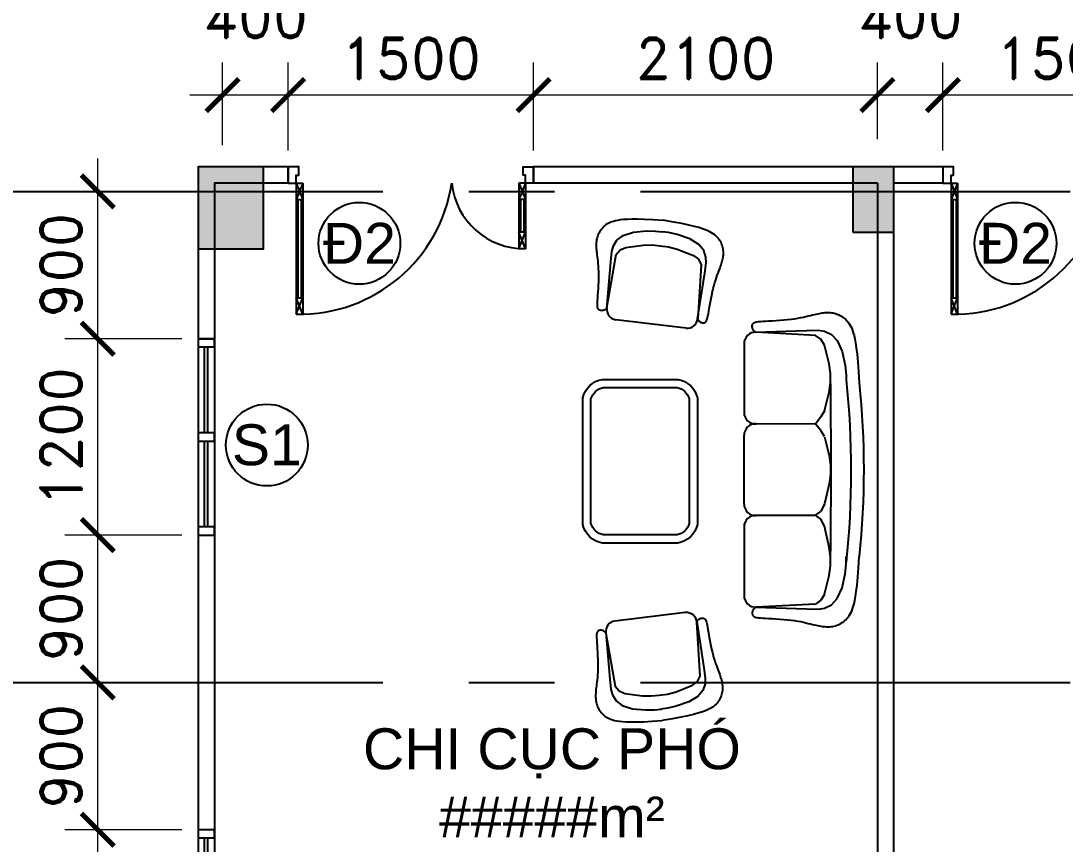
# Model space of a CAD drawing. Header units: inches. Extents: x 452443 to 881249, y 975131 to 1198310.
# Drawn here: x 693587 to 699966, y 1183311 to 1188340 of the extents above; entities that cross this region are included whole.
import ezdxf

# ---------------------------------------------------------------- set-up
doc = ezdxf.new("R2010")
doc.units = ezdxf.units.IN
doc.header["$LTSCALE"] = 3.5
doc.header["$MEASUREMENT"] = 0
doc.linetypes.add('CENTER', pattern=[2, 1.25, -0.25, 0.25, -0.25])
for name, color, linetype in [('1-NETMANH', 1, 'Continuous'), ('cot', 1, 'Continuous'), ('CUA', 4, 'Continuous'), ('DOOR-84', 84, 'Continuous'), ('hatch', 4, 'Continuous'), ('hatch vl', 4, 'Continuous'), ('NCUAMANH', 32, 'Continuous'), ('phong', 2, 'Continuous'), ('TEXT2', 7, 'Continuous'), ('thuocdo', 3, 'Continuous'), ('Truc', 252, 'Continuous')]:
    doc.layers.add(name, color=color, linetype=linetype)
doc.styles.add('chu 1', font='VHELVEN0.TTF')
doc.styles.add('romand', font='romand.shx')
doc.styles.add('VNI-HELVE', font='VHELVEN0.TTF')
doc.dimstyles.new('TL100', dxfattribs={"dimscale": 100, "dimtxt": 2.5, "dimasz": 2, "dimexe": 2, "dimexo": 1, "dimgap": 1, "dimtad": 1, "dimdec": 0, "dimzin": 0, "dimdsep": 46, "dimtxsty": 'romand', "dimblk": 'ARCHTICK', "dimcen": 2, "dimdle": 2, "dimclrd": 256, "dimclre": 256, "dimclrt": 7, "dimadec": 0, "dimazin": 0, "dimtfac": 0.004, "dimtdec": 0, "dimtmove": 2, "dimatfit": 3, "dimfxl": 1, "dimtolj": 1, "dimtzin": 0, "dimlwd": 20, "dimlwe": 20, "dimarcsym": 1})

# ---------------------------------------------------------------- blocks, each defined once
blk = doc.blocks.new('CS-1200')
for p, q in [((0, 100), (1200, 100)), ((0, 0), (1200, 0)), ((575, 60), (50, 60)), ((575, 40), (50, 40)), ((1150, 60), (625, 60)), ((1150, 40), (625, 40))]:
    blk.add_line(p, q)
at = {"ltscale": 5}
for points in [[(0, 0), (50, 0), (50, 100), (0, 100)], [(575, 0), (625, 0), (625, 100), (575, 100)], [(1150, 0), (1200, 0), (1200, 100), (1150, 100)]]:
    blk.add_lwpolyline(points, close=True, dxfattribs=at)
blk = doc.blocks.new('bo salon15')
for p, q in [((-767.6, 1657.2), (-747.5, 1661.8)), ((-747.5, 1661.8), (-722.8, 1666.4)), ((-722.8, 1666.4), (-691.9, 1670.8)), ((-691.9, 1670.8), (-653.4, 1675.1)), ((-653.4, 1675.1), (-605.9, 1679.3)), ((-605.9, 1679.3), (-548, 1683.4)), ((-548, 1683.4), (-478.2, 1687.4)), ((651.3, 1683.4), (581.5, 1687.4)), ((709.2, 1679.3), (651.3, 1683.4)), ((756.7, 1675.1), (709.2, 1679.3)), ((795.2, 1670.8), (756.7, 1675.1)), ((826.1, 1666.4), (795.2, 1670.8)), ((850.9, 1661.8), (826.1, 1666.4)), ((870.9, 1657.2), (850.9, 1661.8)), ((-877.2, 1592), (-871.4, 1599.5)), ((-871.4, 1599.5), (-865.1, 1606.8)), ((-865.1, 1606.8), (-858.4, 1613.6)), ((-858.4, 1613.6), (-851.1, 1620)), ((-851.1, 1620), (-843, 1626)), ((-843, 1626), (-833.9, 1631.8)), ((-833.9, 1631.8), (-823.7, 1637.2)), ((-823.7, 1637.2), (-812.1, 1642.5)), ((-812.1, 1642.5), (-799.1, 1647.5)), ((-799.1, 1647.5), (-784.4, 1652.4)), ((-784.4, 1652.4), (-767.6, 1657.2)), ((-670.8, 1583.8), (-584, 1602.9)), ((-584, 1602.9), (-524.7, 1609.2)), ((-524.7, 1609.2), (-497.4, 1609.2)), ((628.1, 1609.2), (581.5, 1609.2)), ((607.1, 1609.2), (585.6, 1609.2)), ((687.3, 1602.9), (628.1, 1609.2)), ((774.1, 1583.8), (687.3, 1602.9)), ((887.7, 1652.4), (870.9, 1657.2)), ((902.4, 1647.5), (887.7, 1652.4)), ((915.5, 1642.5), (902.4, 1647.5)), ((927, 1637.2), (915.5, 1642.5)), ((937.2, 1631.8), (927, 1637.2)), ((946.3, 1626), (937.2, 1631.8)), ((954.4, 1620), (946.3, 1626)), ((961.8, 1613.6), (954.4, 1620)), ((968.5, 1606.8), (961.8, 1613.6)), ((974.8, 1599.5), (968.5, 1606.8)), ((980.6, 1592), (974.8, 1599.5)), ((-905.8, 1526.8), (-904.1, 1534.8)), ((-904.1, 1534.8), (-901.8, 1542.9)), ((-901.8, 1542.9), (-899, 1551.2)), ((-899, 1551.2), (-895.7, 1559.5)), ((-895.7, 1559.5), (-891.8, 1567.8)), ((-891.8, 1567.8), (-887.5, 1576)), ((-887.5, 1576), (-882.6, 1584.1)), ((-882.6, 1584.1), (-877.2, 1592)), ((-774.5, 1518.3), (-736.4, 1554.2)), ((-736.4, 1554.2), (-670.8, 1583.8)), ((839.7, 1554.2), (774.1, 1583.8)), ((877.8, 1518.3), (839.7, 1554.2)), ((985.9, 1584.1), (980.6, 1592)), ((990.8, 1576), (985.9, 1584.1)), ((995.2, 1567.8), (990.8, 1576)), ((999, 1559.5), (995.2, 1567.8)), ((1002.4, 1551.2), (999, 1559.5)), ((1005.2, 1542.9), (1002.4, 1551.2)), ((1007.4, 1534.8), (1005.2, 1542.9)), ((1009.1, 1526.8), (1007.4, 1534.8)), ((-908.3, 1495.1), (-908.2, 1503)), ((-908, 1487.2), (-908.3, 1495.1)), ((-908.2, 1503), (-907.8, 1510.9)), ((-907.5, 1479.1), (-908, 1487.2)), ((-907.8, 1510.9), (-907, 1518.8)), ((-906.7, 1471), (-907.5, 1479.1)), ((-907, 1518.8), (-905.8, 1526.8)), ((-905.7, 1462.7), (-906.7, 1471)), ((-799.9, 1437.9), (-793.5, 1476)), ((-793.5, 1476), (-774.5, 1518.3)), ((896.9, 1476), (877.8, 1518.3)), ((903.2, 1437.9), (896.9, 1476)), ((1009, 1462.7), (1010, 1471)), ((1010.4, 1518.8), (1009.1, 1526.8)), ((1010, 1471), (1010.8, 1479.1)), ((1011.2, 1510.9), (1010.4, 1518.8)), ((1010.8, 1479.1), (1011.4, 1487.2)), ((1011.6, 1503), (1011.2, 1510.9)), ((1011.4, 1487.2), (1011.6, 1495.1)), ((1011.6, 1495.1), (1011.6, 1503)), ((-904.4, 1454.1), (-905.7, 1462.7)), ((-902.8, 1445.1), (-904.4, 1454.1)), ((-901, 1435.6), (-902.8, 1445.1)), ((-898.9, 1425.6), (-901, 1435.6)), ((-896.5, 1414.8), (-898.9, 1425.6)), ((-893.7, 1403.4), (-896.5, 1414.8)), ((-890.7, 1391), (-893.7, 1403.4)), ((-797.8, 1368.1), (-799.9, 1437.9)), ((849.4, 1454.8), (872.7, 1421)), ((901.1, 1368.1), (903.2, 1437.9)), ((994, 1391), (997.1, 1403.4)), ((997.1, 1403.4), (999.8, 1414.8)), ((999.8, 1414.8), (1002.2, 1425.6)), ((1002.2, 1425.6), (1004.4, 1435.6)), ((1004.4, 1435.6), (1006.2, 1445.1)), ((1006.2, 1445.1), (1007.7, 1454.1)), ((1007.7, 1454.1), (1009, 1462.7)), ((-887.4, 1377.7), (-890.7, 1391)), ((-883.9, 1363.4), (-887.4, 1377.7)), ((-880.4, 1347.9), (-883.9, 1363.4)), ((-876.9, 1331.2), (-880.4, 1347.9)), ((-787.6, 1054.4), (-797.8, 1368.1)), ((891, 1054.4), (901.1, 1368.1)), ((980.3, 1331.2), (983.7, 1347.9)), ((983.7, 1347.9), (987.3, 1363.4)), ((987.3, 1363.4), (990.7, 1377.7)), ((990.7, 1377.7), (994, 1391)), ((-873.6, 1313.2), (-876.9, 1331.2)), ((-870.4, 1293.8), (-873.6, 1313.2)), ((-867.6, 1272.9), (-870.4, 1293.8)), ((971, 1272.9), (973.8, 1293.8)), ((973.8, 1293.8), (976.9, 1313.2)), ((976.9, 1313.2), (980.3, 1331.2)), ((-865.2, 1250.6), (-867.6, 1272.9)), ((-863, 1227.2), (-865.2, 1250.6)), ((-861.2, 1203.4), (-863, 1227.2)), ((964.6, 1203.4), (966.4, 1227.2)), ((966.4, 1227.2), (968.5, 1250.6)), ((968.5, 1250.6), (971, 1272.9)), ((-859.7, 1179.8), (-861.2, 1203.4)), ((-858.3, 1157), (-859.7, 1179.8)), ((-857.1, 1135.6), (-858.3, 1157)), ((960.4, 1135.6), (961.7, 1157)), ((961.7, 1157), (963, 1179.8)), ((963, 1179.8), (964.6, 1203.4)), ((-856, 1116.1), (-857.1, 1135.6)), ((-854.9, 1099.1), (-856, 1116.1)), ((-853.9, 1085.2), (-854.9, 1099.1)), ((-852.8, 1074), (-853.9, 1085.2)), ((956.1, 1074), (957.2, 1085.2)), ((957.2, 1085.2), (958.3, 1099.1)), ((958.3, 1099.1), (959.3, 1116.1)), ((959.3, 1116.1), (960.4, 1135.6)), ((-851.7, 1065.2), (-852.8, 1074)), ((-850.5, 1058.5), (-851.7, 1065.2)), ((-849.3, 1053.4), (-850.5, 1058.5)), ((-848, 1049.6), (-849.3, 1053.4)), ((-846.6, 1046.8), (-848, 1049.6)), ((-845, 1044.5), (-846.6, 1046.8)), ((-843.4, 1042.5), (-845, 1044.5)), ((-841.6, 1040.7), (-843.4, 1042.5)), ((-839.6, 1039.1), (-841.6, 1040.7)), ((-837.4, 1037.7), (-839.6, 1039.1)), ((-834.9, 1036.6), (-837.4, 1037.7)), ((-832.2, 1035.7), (-834.9, 1036.6)), ((-829.3, 1035), (-832.2, 1035.7)), ((-826, 1034.6), (-829.3, 1035)), ((-822.4, 1034.5), (-826, 1034.6)), ((-818.4, 1034.8), (-822.4, 1034.5)), ((-814.2, 1035.7), (-818.4, 1034.8)), ((-809.6, 1037.4), (-814.2, 1035.7)), ((-804.6, 1039.9), (-809.6, 1037.4)), ((-799.3, 1043.5), (-804.6, 1039.9)), ((-793.6, 1048.3), (-799.3, 1043.5)), ((-787.6, 1054.4), (-793.6, 1048.3)), ((-786.9, 1061.2), (-787.4, 1061.2)), ((-787.4, 1060.4), (-786.9, 1061.2)), ((890.3, 1061.2), (890.7, 1061.2)), ((890.8, 1060.4), (890.3, 1061.2)), ((891, 1054.4), (897, 1048.3)), ((897, 1048.3), (902.6, 1043.5)), ((902.6, 1043.5), (907.9, 1039.9)), ((907.9, 1039.9), (912.9, 1037.4)), ((912.9, 1037.4), (917.5, 1035.7)), ((917.5, 1035.7), (921.8, 1034.8)), ((921.8, 1034.8), (925.7, 1034.5)), ((925.7, 1034.5), (929.3, 1034.6)), ((929.3, 1034.6), (932.6, 1035)), ((932.6, 1035), (935.6, 1035.7)), ((935.6, 1035.7), (938.3, 1036.6)), ((938.3, 1036.6), (940.7, 1037.7)), ((940.7, 1037.7), (942.9, 1039.1)), ((942.9, 1039.1), (944.9, 1040.7)), ((944.9, 1040.7), (946.7, 1042.5)), ((946.7, 1042.5), (948.4, 1044.5)), ((948.4, 1044.5), (949.9, 1046.8)), ((949.9, 1046.8), (951.3, 1049.6)), ((951.3, 1049.6), (952.6, 1053.4)), ((952.6, 1053.4), (953.9, 1058.5)), ((953.9, 1058.5), (955, 1065.2)), ((955, 1065.2), (956.1, 1074)), ((-1357.6, 831.1), (-1364.5, 825.8)), ((-1350.5, 836), (-1357.6, 831.1)), ((-1343, 840.4), (-1350.5, 836)), ((-1335.3, 844.4), (-1343, 840.4)), ((-1327.5, 847.9), (-1335.3, 844.4)), ((-1319.6, 851), (-1327.5, 847.9)), ((-1311.7, 853.6), (-1319.6, 851)), ((-1303.8, 855.7), (-1311.7, 853.6)), ((-1296.1, 857.3), (-1303.8, 855.7)), ((-1288.5, 858.5), (-1296.1, 857.3)), ((-1281.1, 859.2), (-1288.5, 858.5)), ((-1273.7, 859.4), (-1281.1, 859.2)), ((-1266.5, 859.3), (-1273.7, 859.4)), ((-1259.4, 858.8), (-1266.5, 859.3)), ((-1252.2, 858), (-1259.4, 858.8)), ((-1245.1, 856.9), (-1252.2, 858)), ((-1237.9, 855.5), (-1245.1, 856.9)), ((-1230.6, 854), (-1237.9, 855.5)), ((-1223.2, 852.1), (-1230.6, 854)), ((-1215.6, 850.1), (-1223.2, 852.1)), ((-1207.6, 847.7), (-1215.6, 850.1)), ((-1199.3, 845), (-1207.6, 847.7)), ((-1190.4, 842), (-1199.3, 845)), ((-1181, 838.7), (-1190.4, 842)), ((-1171, 834.9), (-1181, 838.7)), ((-1160.1, 830.9), (-1171, 834.9)), ((-1148.5, 826.4), (-1160.1, 830.9)), ((1272.9, 825.3), (1283.7, 829.4)), ((1283.7, 829.4), (1293.8, 833.1)), ((1293.8, 833.1), (1303.2, 836.4)), ((1303.2, 836.4), (1312, 839.4)), ((1312, 839.4), (1320.4, 842.1)), ((1320.4, 842.1), (1328.3, 844.5)), ((1328.3, 844.5), (1336, 846.6)), ((1336, 846.6), (1343.4, 848.4)), ((1343.4, 848.4), (1350.6, 850)), ((1350.6, 850), (1357.8, 851.3)), ((1357.8, 851.3), (1365, 852.4)), ((1365, 852.4), (1372.1, 853.2)), ((1372.1, 853.2), (1379.3, 853.7)), ((1379.3, 853.7), (1386.5, 853.8)), ((1386.5, 853.8), (1393.8, 853.6)), ((1393.8, 853.6), (1401.3, 852.9)), ((1401.3, 852.9), (1408.8, 851.8)), ((1408.8, 851.8), (1416.6, 850.1)), ((1416.6, 850.1), (1424.5, 848)), ((1424.5, 848), (1432.4, 845.4)), ((1432.4, 845.4), (1440.3, 842.4)), ((1440.3, 842.4), (1448.1, 838.8)), ((1448.1, 838.8), (1455.8, 834.8)), ((1455.8, 834.8), (1463.2, 830.4)), ((1463.2, 830.4), (1470.4, 825.5)), ((-1401.6, 775.9), (-1407.6, 763.1)), ((-1395.6, 787.1), (-1401.6, 775.9)), ((-1389.6, 796.9), (-1395.6, 787.1)), ((-1383.6, 805.6), (-1389.6, 796.9)), ((-1377.4, 813.2), (-1383.6, 805.6)), ((-1371.1, 819.8), (-1377.4, 813.2)), ((-1364.5, 825.8), (-1371.1, 819.8)), ((-1135.9, 821.8), (-1148.5, 826.4)), ((-1122.4, 816.9), (-1135.9, 821.8)), ((-1107.7, 812), (-1122.4, 816.9)), ((-1091.8, 807), (-1107.7, 812)), ((-1074.6, 802.1), (-1091.8, 807)), ((-1056, 797.3), (-1074.6, 802.1)), ((-1036.1, 792.7), (-1056, 797.3)), ((-1015.2, 788.3), (-1036.1, 792.7)), ((-994, 784.1), (-1015.2, 788.3)), ((-972.9, 780.1), (-994, 784.1)), ((-952.4, 776.4), (-972.9, 780.1)), ((-933.2, 773), (-952.4, 776.4)), ((-915.7, 769.9), (-933.2, 773)), ((-900.5, 767.1), (-915.7, 769.9)), ((-888.1, 764.6), (-900.5, 767.1)), ((1028.5, 764.3), (1045.9, 767.4)), ((1045.9, 767.4), (1065.2, 770.8)), ((1065.2, 770.8), (1085.6, 774.5)), ((1085.6, 774.5), (1106.7, 778.5)), ((1106.7, 778.5), (1128, 782.7)), ((1128, 782.7), (1148.9, 787.1)), ((1148.9, 787.1), (1168.8, 791.7)), ((1168.8, 791.7), (1187.4, 796.5)), ((1187.4, 796.5), (1204.5, 801.5)), ((1204.5, 801.5), (1220.4, 806.4)), ((1220.4, 806.4), (1235.1, 811.4)), ((1235.1, 811.4), (1248.7, 816.2)), ((1248.7, 816.2), (1261.3, 820.9)), ((1261.3, 820.9), (1272.9, 825.3)), ((1470.4, 825.5), (1477.3, 820.2)), ((1477.3, 820.2), (1483.8, 814.3)), ((1483.8, 814.3), (1490.2, 807.6)), ((1490.2, 807.6), (1496.3, 800)), ((1496.3, 800), (1502.4, 791.4)), ((1502.4, 791.4), (1508.4, 781.5)), ((1508.4, 781.5), (1514.3, 770.3)), ((1514.3, 770.3), (1520.3, 757.5)), ((-1426.8, 709), (-1434.1, 681.6)), ((-1420, 730.9), (-1426.8, 709)), ((-1413.7, 748.5), (-1420, 730.9)), ((-1407.6, 763.1), (-1413.7, 748.5)), ((-1324.1, 709.2), (-1357.9, 653.2)), ((-1287.6, 739.7), (-1324.1, 709.2)), ((-1247.3, 752.4), (-1287.6, 739.7)), ((-1212.3, 754), (-1247.3, 752.4)), ((-1149.5, 744.5), (-1212.3, 754)), ((-867.4, 701.5), (-1149.5, 744.5)), ((-878.1, 762.5), (-888.1, 764.6)), ((-870.3, 760.5), (-878.1, 762.5)), ((-873.7, 701.6), (-873.6, 702)), ((-872.9, 702), (-873.7, 701.6)), ((-864.3, 758.7), (-870.3, 760.5)), ((-867.4, 701.5), (-861.2, 706.3)), ((-859.9, 757.1), (-864.3, 758.7)), ((-861.2, 706.3), (-856.3, 710.9)), ((-856.6, 755.5), (-859.9, 757.1)), ((-854.2, 753.9), (-856.6, 755.5)), ((-856.3, 710.9), (-852.5, 715.3)), ((-852.3, 752.3), (-854.2, 753.9)), ((-852.5, 715.3), (-849.7, 719.5)), ((-850.6, 750.6), (-852.3, 752.3)), ((-849.2, 748.7), (-850.6, 750.6)), ((-849.7, 719.5), (-847.7, 723.5)), ((-848, 746.8), (-849.2, 748.7)), ((-847, 744.6), (-848, 746.8)), ((-847.7, 723.5), (-846.4, 727.2)), ((-846.2, 742.3), (-847, 744.6)), ((-846.4, 727.2), (-845.7, 730.8)), ((-845.7, 739.8), (-846.2, 742.3)), ((-845.4, 737), (-845.7, 739.8)), ((-845.7, 730.8), (-845.4, 734)), ((-845.4, 734), (-845.4, 737)), ((958.2, 731.5), (958.5, 734.2)), ((958.2, 728.5), (958.2, 731.5)), ((958.5, 725.2), (958.2, 728.5)), ((958.5, 734.2), (959, 736.7)), ((959.2, 721.7), (958.5, 725.2)), ((959, 736.7), (959.7, 739.1)), ((960.5, 717.9), (959.2, 721.7)), ((959.7, 739.1), (960.7, 741.2)), ((962.4, 713.9), (960.5, 717.9)), ((960.7, 741.2), (962, 743.2)), ((962, 743.2), (963.4, 745)), ((965.2, 709.7), (962.4, 713.9)), ((963.4, 745), (965, 746.7)), ((965, 746.7), (966.9, 748.3)), ((969, 705.3), (965.2, 709.7)), ((966.9, 748.3), (969.3, 749.9)), ((974, 700.7), (969, 705.3)), ((969.3, 749.9), (972.6, 751.5)), ((972.6, 751.5), (977.1, 753.2)), ((977.1, 753.2), (983, 754.9)), ((980.2, 696), (1262.2, 739)), ((983, 754.9), (990.8, 756.9)), ((990.8, 756.9), (1000.8, 759.1)), ((1000.8, 759.1), (1013.3, 761.5)), ((1013.3, 761.5), (1028.5, 764.3)), ((1262.2, 739), (1325, 748.4)), ((1325, 748.4), (1360.1, 746.8)), ((1360.1, 746.8), (1400.3, 734.2)), ((1400.3, 734.2), (1436.9, 703.6)), ((1436.9, 703.6), (1470.7, 647.6)), ((1520.3, 757.5), (1526.4, 742.9)), ((1526.4, 742.9), (1532.8, 725.3)), ((1532.8, 725.3), (1539.6, 703.4)), ((1539.6, 703.4), (1546.9, 676)), ((-1442.2, 647.3), (-1451.1, 604.9)), ((-1434.1, 681.6), (-1442.2, 647.3)), ((-1357.9, 653.2), (-1384.5, 576.9)), ((980.2, 696), (974, 700.7)), ((985.6, 696.4), (986.4, 696.1)), ((986.4, 696.1), (986.4, 696.5)), ((1470.7, 647.6), (1497.2, 571.3)), ((1546.9, 676), (1554.9, 641.7)), ((1554.9, 641.7), (1563.9, 599.3)), ((-1451.1, 604.9), (-1461.1, 553.1)), ((-1384.5, 576.9), (-1396.6, 524.1)), ((1563.9, 599.3), (1573.8, 547.5)), ((-1461.1, 553.1), (-1472.2, 490.5)), ((-1396.6, 524.1), (-1401.6, 482.1)), ((1497.2, 571.3), (1509.4, 518.5)), ((1509.4, 518.5), (1514.4, 476.5)), ((1573.8, 547.5), (1584.9, 484.9)), ((-1476, 428.3), (-1472.2, 490.5)), ((-1406.2, 443.7), (-1401.2, 485.7)), ((1519, 438.1), (1513.9, 480.2)), ((1588.7, 422.7), (1584.9, 484.9)), ((-1478.4, 376.5), (-1476, 428.3)), ((-1406.9, 389.5), (-1406.2, 443.7)), ((-1399.1, 309.2), (-1406.9, 389.5)), ((1511.8, 303.6), (1519.6, 384)), ((1519.6, 384), (1519, 438.1)), ((1591.2, 370.9), (1588.7, 422.7)), ((-1479.9, 299.1), (-1479.7, 333.8)), ((-1479.7, 333.8), (-1478.4, 376.5)), ((1592.4, 328.2), (1591.2, 370.9)), ((1592.6, 293.5), (1592.4, 328.2)), ((-1479.2, 270.9), (-1479.9, 299.1)), ((-1477.7, 248.2), (-1479.2, 270.9)), ((-1379.4, 246.7), (-1399.1, 309.2)), ((1492.2, 241.2), (1511.8, 303.6)), ((1590.5, 242.7), (1591.9, 265.4)), ((1591.9, 265.4), (1592.6, 293.5)), ((-1475.7, 229.7), (-1477.7, 248.2)), ((-1473.2, 214), (-1475.7, 229.7)), ((-1470.4, 200.2), (-1473.2, 214)), ((-1467.2, 187.9), (-1470.4, 200.2)), ((-1351.1, 208.5), (-1379.4, 246.7)), ((-1314.9, 186.7), (-1351.1, 208.5)), ((1427.7, 181.1), (1463.8, 202.9)), ((1463.8, 202.9), (1492.2, 241.2)), ((1580, 182.3), (1583.1, 194.6)), ((1583.1, 194.6), (1586, 208.4)), ((1586, 208.4), (1588.4, 224.1)), ((1588.4, 224.1), (1590.5, 242.7)), ((-1463.7, 176.9), (-1467.2, 187.9)), ((-1459.9, 167.1), (-1463.7, 176.9)), ((-1455.7, 158.3), (-1459.9, 167.1)), ((-1451.1, 150.3), (-1455.7, 158.3)), ((-1446.1, 143), (-1451.1, 150.3)), ((-1440.7, 136.2), (-1446.1, 143)), ((-1434.9, 129.7), (-1440.7, 136.2)), ((-1428.7, 123.7), (-1434.9, 129.7)), ((-1281.3, 176.9), (-1314.9, 186.7)), ((-1218, 171.2), (-1281.3, 176.9)), ((-933.8, 146.5), (-1218, 171.2)), ((-933.8, 146.5), (-928.9, 140.5)), ((-928.9, 140.5), (-925.1, 134.8)), ((-925.1, 134.8), (-922.5, 129.7)), ((-922.5, 129.7), (-920.7, 124.9)), ((1037.9, 129.3), (1035.2, 124.1)), ((1041.6, 134.9), (1037.9, 129.3)), ((1046.5, 141), (1041.6, 134.9)), ((1046.5, 141), (1330.8, 165.7)), ((1330.8, 165.7), (1394, 171.3)), ((1394, 171.3), (1427.7, 181.1)), ((1547.6, 124.2), (1553.5, 130.6)), ((1553.5, 130.6), (1558.9, 137.4)), ((1558.9, 137.4), (1563.9, 144.7)), ((1563.9, 144.7), (1568.5, 152.7)), ((1568.5, 152.7), (1572.7, 161.5)), ((1572.7, 161.5), (1576.5, 171.3)), ((1576.5, 171.3), (1580, 182.3)), ((-1422.2, 118), (-1428.7, 123.7)), ((-1415.4, 112.7), (-1422.2, 118)), ((-1408.4, 107.9), (-1415.4, 112.7)), ((-1401.4, 103.5), (-1408.4, 107.9)), ((-1394.2, 99.6), (-1401.4, 103.5)), ((-1387.1, 96.2), (-1394.2, 99.6)), ((-1380, 93.3), (-1387.1, 96.2)), ((-1372.9, 90.9), (-1380, 93.3)), ((-1365.9, 88.9), (-1372.9, 90.9)), ((-1358.8, 87.3), (-1365.9, 88.9)), ((-1351.7, 86.1), (-1358.8, 87.3)), ((-1344.6, 85.2), (-1351.7, 86.1)), ((-1337.4, 84.6), (-1344.6, 85.2)), ((-1330.1, 84.2), (-1337.4, 84.6)), ((-1322.7, 84), (-1330.1, 84.2)), ((-1315, 84.1), (-1322.7, 84)), ((-1307.1, 84.3), (-1315, 84.1)), ((-1298.8, 84.7), (-1307.1, 84.3)), ((-1290.1, 85.3), (-1298.8, 84.7)), ((-1280.8, 86.2), (-1290.1, 85.3)), ((-1270.9, 87.2), (-1280.8, 86.2)), ((-1260.2, 88.4), (-1270.9, 87.2)), ((-1248.7, 89.9), (-1260.2, 88.4)), ((-1236.4, 91.4), (-1248.7, 89.9)), ((-1223.1, 93), (-1236.4, 91.4)), ((-1208.7, 94.5), (-1223.1, 93)), ((-1193.3, 95.8), (-1208.7, 94.5)), ((-1176.7, 96.9), (-1193.3, 95.8)), ((-1158.8, 97.6), (-1176.7, 96.9)), ((-1139.6, 97.9), (-1158.8, 97.6)), ((-1119.2, 97.7), (-1139.6, 97.9)), ((-1097.9, 97.1), (-1119.2, 97.7)), ((-1076.2, 96.2), (-1097.9, 97.1)), ((-1054.7, 95), (-1076.2, 96.2)), ((-1034, 93.8), (-1054.7, 95)), ((-1014.5, 92.6), (-1034, 93.8)), ((-996.8, 91.5), (-1014.5, 92.6)), ((-981.4, 90.6), (-996.8, 91.5)), ((-968.7, 90.1), (-981.4, 90.6)), ((-958.5, 89.9), (-968.7, 90.1)), ((-950.4, 89.9), (-958.5, 89.9)), ((-944.2, 90.2), (-950.4, 89.9)), ((-939.5, 90.8), (-944.2, 90.2)), ((-936, 91.6), (-939.5, 90.8)), ((-933.2, 92.5), (-936, 91.6)), ((-931, 93.7), (-933.2, 92.5)), ((-929, 94.9), (-931, 93.7)), ((-927.2, 96.4), (-929, 94.9)), ((-925.5, 98), (-927.2, 96.4)), ((-924.1, 99.9), (-925.5, 98)), ((-922.8, 101.9), (-924.1, 99.9)), ((-921.7, 104.3), (-922.8, 101.9)), ((-920.8, 106.9), (-921.7, 104.3)), ((-920.1, 109.8), (-920.8, 106.9)), ((-920.7, 124.9), (-919.8, 120.6)), ((-919.6, 113), (-920.1, 109.8)), ((-919.8, 120.6), (-919.4, 116.6)), ((-919.4, 116.6), (-919.6, 113)), ((1032.5, 115), (1032.2, 111)), ((1032.2, 111), (1032.3, 107.5)), ((1032.3, 107.5), (1032.8, 104.2)), ((1033.5, 119.3), (1032.5, 115)), ((1032.8, 104.2), (1033.5, 101.3)), ((1035.2, 124.1), (1033.5, 119.3)), ((1033.5, 101.3), (1034.4, 98.7)), ((1034.4, 98.7), (1035.5, 96.4)), ((1035.5, 96.4), (1036.8, 94.3)), ((1036.8, 94.3), (1038.3, 92.4)), ((1038.3, 92.4), (1039.9, 90.8)), ((1039.9, 90.8), (1041.8, 89.4)), ((1041.8, 89.4), (1043.8, 88.1)), ((1043.8, 88.1), (1046, 87)), ((1046, 87), (1048.7, 86)), ((1048.7, 86), (1052.3, 85.2)), ((1052.3, 85.2), (1057, 84.7)), ((1057, 84.7), (1063.2, 84.3)), ((1063.2, 84.3), (1071.2, 84.3)), ((1071.2, 84.3), (1081.4, 84.5)), ((1081.4, 84.5), (1094.2, 85.1)), ((1094.2, 85.1), (1109.6, 85.9)), ((1109.6, 85.9), (1127.3, 87)), ((1127.3, 87), (1146.8, 88.2)), ((1146.8, 88.2), (1167.5, 89.5)), ((1167.5, 89.5), (1189, 90.6)), ((1189, 90.6), (1210.6, 91.5)), ((1210.6, 91.5), (1231.9, 92.2)), ((1231.9, 92.2), (1252.4, 92.4)), ((1252.4, 92.4), (1271.6, 92.1)), ((1271.6, 92.1), (1289.4, 91.3)), ((1289.4, 91.3), (1306, 90.2)), ((1306, 90.2), (1321.5, 88.9)), ((1321.5, 88.9), (1335.8, 87.4)), ((1335.8, 87.4), (1349.1, 85.8)), ((1349.1, 85.8), (1361.5, 84.3)), ((1361.5, 84.3), (1372.9, 82.9)), ((1372.9, 82.9), (1383.6, 81.6)), ((1383.6, 81.6), (1393.5, 80.6)), ((1393.5, 80.6), (1402.8, 79.8)), ((1402.8, 79.8), (1411.6, 79.1)), ((1411.6, 79.1), (1419.9, 78.7)), ((1419.9, 78.7), (1427.8, 78.5)), ((1427.8, 78.5), (1435.4, 78.5)), ((1435.4, 78.5), (1442.8, 78.6)), ((1442.8, 78.6), (1450.1, 79)), ((1450.1, 79), (1457.3, 79.6)), ((1457.3, 79.6), (1464.5, 80.5)), ((1464.5, 80.5), (1471.6, 81.7)), ((1471.6, 81.7), (1478.6, 83.3)), ((1478.6, 83.3), (1485.7, 85.3)), ((1485.7, 85.3), (1492.7, 87.7)), ((1492.7, 87.7), (1499.8, 90.6)), ((1499.8, 90.6), (1507, 94)), ((1507, 94), (1514.1, 97.9)), ((1514.1, 97.9), (1521.2, 102.3)), ((1521.2, 102.3), (1528.2, 107.2)), ((1528.2, 107.2), (1534.9, 112.4)), ((1534.9, 112.4), (1541.4, 118.1)), ((1541.4, 118.1), (1547.6, 124.2))]:
    blk.add_line(p, q)
for points in [[(-478.2, 1687.4, -0.05358), (581.5, 1687.4, 12.163767)], [(-497.4, 1609.2, -0.050936), (617.3, 1609.2, 12.167348)]]:
    blk.add_lwpolyline(points, format="xyb")
blk.add_lwpolyline([(387.1, 0), (-387.1, 0, -0.304542), (-500, 119.8), (-500, 580.2, -0.304542), (-387.1, 700), (387.1, 700, -0.304542), (500, 580.2), (500, 119.8, -0.304542)], format="xyb", close=True)
at = {"layer": '1-NETMANH'}
for p, q in [((-708.9, 1476), (-744.9, 1454.8)), ((-594.6, 1505.6), (-708.9, 1476)), ((-535.3, 1514), (-594.6, 1505.6)), ((-478.2, 1514), (-535.3, 1514)), ((-421, 1505.6), (-480.3, 1514)), ((-480.3, 1514), (-478.2, 1514)), ((-306.7, 1476), (-421, 1505.6)), ((-306.7, 1476), (-270.7, 1454.8)), ((-150.6, 1476), (-186.6, 1454.8)), ((-149.4, 1476), (-35.1, 1505.6)), ((-35.1, 1505.6), (24.1, 1514)), ((24.1, 1514), (77.1, 1514)), ((77.1, 1514), (79.2, 1514)), ((79.2, 1514), (138.5, 1505.6)), ((138.5, 1505.6), (260.8, 1476)), ((260.8, 1476), (306.7, 1454.8)), ((813.4, 1476), (849.4, 1454.8)), ((-768.1, 1421), (-787.5, 1058.1)), ((-744.9, 1454.8), (-768.1, 1421)), ((-270.7, 1454.8), (-226.6, 1421)), ((-226.6, 1421), (-228.1, 1058.1)), ((-226.6, 1421), (-228.1, 1058.1)), ((-186.6, 1454.8), (-226.6, 1421)), ((849.4, 1454.8), (872.7, 1421)), ((872.7, 1421), (892.1, 1058.1)), ((-229.1, 1060.4), (-228.7, 1061.2)), ((-228.7, 1061.2), (-229.1, 1061.2)), ((-228.7, 1061.2), (-228.2, 1061.2)), ((-228.2, 1060.4), (-228.7, 1061.2)), ((-718.5, 985.3), (-297.1, 985.3)), ((262.4, 985.3), (-159, 985.3)), ((-1256.4, 675.9), (-1233.5, 706.1)), ((-1233.5, 706.1), (-1200.4, 723.5)), ((-1200.4, 723.5), (-870.8, 701.8)), ((1313.2, 717.9), (983.5, 696.3)), ((1346.2, 700.6), (1313.2, 717.9)), ((-1295.5, 576), (-1256.4, 675.9)), ((1369.2, 670.4), (1346.2, 700.6)), ((1408.3, 570.4), (1369.2, 670.4)), ((-1309.5, 523.4), (-1295.5, 576)), ((-812.5, 631.7), (-863.9, 201.6)), ((925.2, 626.1), (976.6, 196.1)), ((-1315.7, 471.8), (-1309.5, 523.4)), ((1422.3, 517.8), (1408.3, 570.4)), ((1428.5, 466.2), (1422.3, 517.8)), ((-1321.4, 424), (-1315.7, 471.8)), ((1434.2, 418.5), (1428.5, 466.2)), ((-1320.2, 369.6), (-1321.4, 424)), ((1432.9, 364.1), (1434.2, 418.5)), ((-1305.8, 263.3), (-1320.2, 369.6)), ((1418.5, 257.7), (1432.9, 364.1)), ((-1290.6, 228.5), (-1305.8, 263.3)), ((1403.3, 222.9), (1418.5, 257.7)), ((-1262.5, 203.8), (-1290.6, 228.5)), ((-937.1, 147.2), (-1262.5, 203.8)), ((1049.8, 141.6), (1375.3, 198.3)), ((1375.3, 198.3), (1403.3, 222.9))]:
    blk.add_line(p, q, dxfattribs=at)
for points in [[(585.8, 1514, 0.004989), (-506.8, 1514, 0.847003)], [(331.4, 1058.1), (330, 1421), (331.4, 1058.1, 0.429937), (400.4, 985.3), (821.9, 985.3, 0.429937), (890.9, 1058.1)]]:
    blk.add_lwpolyline(points, format="xyb", dxfattribs=at)
blk.add_lwpolyline([(812.2, 1476), (697.9, 1505.6), (638.7, 1514), (585.8, 1514), (583.6, 1514), (524.4, 1505.6), (396, 1476), (353.2, 1454.8), (330, 1421), (306.7, 1454.8)], dxfattribs=at)
blk.add_lwpolyline([(380.9, 50), (-380.9, 50, -0.280233), (-450, 124.4), (-450, 575.6, -0.280233), (-380.9, 650), (380.9, 650, -0.280233), (450, 575.6), (450, 124.4, -0.280233)], format="xyb", close=True, dxfattribs=at)
for centre, radius, start, end in [((-718.5, 1054.4), 69.1, 176.94134, 270), ((-297.1, 1054.4), 69.1, 270, 3.05866), ((-297.1, 1054.4), 69.1, 270, 3.05866), ((-297.1, 1054.4), 69.1, 270, 3.05866), ((-159, 1054.4), 69.1, 176.94134, 270), ((-159, 1054.4), 69.1, 176.94134, 270), ((262.4, 1054.4), 69.1, 270, 3.05866), ((-874.9, 639.1), 62.8, 353.18314, 86.2418), ((987.6, 633.6), 62.8, 93.7582, 186.81686), ((-926.3, 209.1), 62.8, 260.12448, 353.18314), ((1039, 203.5), 62.8, 186.81686, 279.87552)]:
    blk.add_arc(centre, radius, start, end, dxfattribs=at)
blk = doc.blocks.new('CUAD1500')
for p, q in [((1410, 100), (1410, 900)), ((1450, 900), (1410, 900)), ((1450, 900), (1410, 800)), ((1410, 900), (1450, 800)), ((1450, 100), (1450, 900)), ((1450, 800), (1410, 800)), ((1420, 200), (1420, 800)), ((1440, 200), (1440, 800)), ((50, 500), (90, 400)), ((90, 500), (50, 400)), ((50, 100), (50, 500)), ((50, 500), (90, 500)), ((90, 100), (90, 500)), ((50, 400), (90, 400)), ((60, 200), (60, 400)), ((80, 200), (80, 400)), ((50, 200), (90, 200)), ((50, 100), (90, 200)), ((90, 100), (50, 200)), ((1450, 200), (1410, 200)), ((1450, 100), (1410, 200)), ((1410, 100), (1450, 200)), ((50, 100), (90, 100)), ((1450, 100), (1410, 100))]:
    blk.add_line(p, q)
for points in [[(0, 100), (50, 100), (50, 50), (65, 50), (65, 0), (0, 0)], [(1500, 100), (1450, 100), (1450, 50), (1435, 50), (1435, 0), (1500, 0)]]:
    blk.add_lwpolyline(points, close=True)
at = {"layer": 'hatch'}
for centre, radius, start, end in [((1429.6, -39.8), 940, 88.75532, 171.4465), ((57, 54.7), 445.3, 5.83694, 90.89598)]:
    blk.add_arc(centre, radius, start, end, dxfattribs=at)
blk = doc.blocks.new('_ArchTick')
at = {"color": 0, "linetype": 'ByBlock', "const_width": 0.15}
blk.add_lwpolyline([(-0.5, -0.5), (0.5, 0.5)], dxfattribs=at)
blk = doc.blocks.new('*D3233')
at = {"layer": 'DEFPOINTS', "color": 0}
for p in [(699219.4, 1187886.6), (699219.4, 1187448.2), (700719.4, 1187448.2)]:
    blk.add_point(p, dxfattribs=at)
at = {"layer": 'thuocdo', "lineweight": 20}
for p, q in [((699219.4, 1187548.2), (699219.4, 1188086.6)), ((700719.4, 1187548.2), (700719.4, 1188086.6)), ((700919.4, 1187886.6), (699019.4, 1187886.6))]:
    blk.add_line(p, q, dxfattribs=at)
at = {"layer": 'thuocdo', "lineweight": 20, "xscale": 200, "yscale": 200, "zscale": 200, "rotation": 180}
blk.add_blockref('_ArchTick', (699219.4, 1187886.6), dxfattribs=at)
at = {"layer": 'thuocdo', "lineweight": 20, "xscale": 200, "yscale": 200, "zscale": 200}
blk.add_blockref('_ArchTick', (700719.4, 1187886.6), dxfattribs=at)
at = {"layer": 'thuocdo', "color": 7, "insert": (699969.4, 1188111.6), "char_height": 250, "attachment_point": 5, "style": 'romand'}
blk.add_mtext('\\A1;1500', dxfattribs=at)
blk = doc.blocks.new('*D3234')
at = {"layer": 'DEFPOINTS', "color": 0}
for p in [(698819.4, 1187886.6), (698819.4, 1187517.5), (699219.4, 1187448.2)]:
    blk.add_point(p, dxfattribs=at)
at = {"layer": 'thuocdo', "lineweight": 20}
for p, q in [((698819.4, 1187617.5), (698819.4, 1188086.6)), ((699219.4, 1187548.2), (699219.4, 1188086.6)), ((699419.4, 1187886.6), (698619.4, 1187886.6))]:
    blk.add_line(p, q, dxfattribs=at)
at = {"layer": 'thuocdo', "lineweight": 20, "xscale": 200, "yscale": 200, "zscale": 200, "rotation": 180}
blk.add_blockref('_ArchTick', (698819.4, 1187886.6), dxfattribs=at)
at = {"layer": 'thuocdo', "lineweight": 20, "xscale": 200, "yscale": 200, "zscale": 200}
blk.add_blockref('_ArchTick', (699219.4, 1187886.6), dxfattribs=at)
at = {"layer": 'thuocdo', "color": 7, "insert": (699019.4, 1188361.6), "char_height": 250, "attachment_point": 5, "style": 'romand'}
blk.add_mtext('\\A1;400', dxfattribs=at)
blk = doc.blocks.new('*D3235')
at = {"layer": 'DEFPOINTS', "color": 0}
for p in [(696719.4, 1187886.6), (698819.4, 1187517.5), (696719.4, 1187448.2)]:
    blk.add_point(p, dxfattribs=at)
at = {"layer": 'thuocdo', "lineweight": 20}
for p, q in [((696719.4, 1187548.2), (696719.4, 1188086.6)), ((698819.4, 1187617.5), (698819.4, 1188086.6)), ((699019.4, 1187886.6), (696519.4, 1187886.6))]:
    blk.add_line(p, q, dxfattribs=at)
at = {"layer": 'thuocdo', "lineweight": 20, "xscale": 200, "yscale": 200, "zscale": 200, "rotation": 180}
blk.add_blockref('_ArchTick', (696719.4, 1187886.6), dxfattribs=at)
at = {"layer": 'thuocdo', "lineweight": 20, "xscale": 200, "yscale": 200, "zscale": 200}
blk.add_blockref('_ArchTick', (698819.4, 1187886.6), dxfattribs=at)
at = {"layer": 'thuocdo', "color": 7, "insert": (697769.4, 1188111.6), "char_height": 250, "attachment_point": 5, "style": 'romand'}
blk.add_mtext('\\A1;2100', dxfattribs=at)
blk = doc.blocks.new('*D3236')
at = {"layer": 'DEFPOINTS', "color": 0}
for p in [(695219.4, 1187886.6), (695219.4, 1187448.2), (696719.4, 1187448.2)]:
    blk.add_point(p, dxfattribs=at)
at = {"layer": 'thuocdo', "lineweight": 20}
for p, q in [((695219.4, 1187548.2), (695219.4, 1188086.6)), ((696719.4, 1187548.2), (696719.4, 1188086.6)), ((696919.4, 1187886.6), (695019.4, 1187886.6))]:
    blk.add_line(p, q, dxfattribs=at)
at = {"layer": 'thuocdo', "lineweight": 20, "xscale": 200, "yscale": 200, "zscale": 200, "rotation": 180}
blk.add_blockref('_ArchTick', (695219.4, 1187886.6), dxfattribs=at)
at = {"layer": 'thuocdo', "lineweight": 20, "xscale": 200, "yscale": 200, "zscale": 200}
blk.add_blockref('_ArchTick', (696719.4, 1187886.6), dxfattribs=at)
at = {"layer": 'thuocdo', "color": 7, "insert": (695969.4, 1188111.6), "char_height": 250, "attachment_point": 5, "style": 'romand'}
blk.add_mtext('\\A1;1500', dxfattribs=at)
blk = doc.blocks.new('*D3237')
at = {"layer": 'DEFPOINTS', "color": 0}
for p in [(694819.4, 1187886.6), (694819.4, 1187480.8), (695219.4, 1187448.2)]:
    blk.add_point(p, dxfattribs=at)
at = {"layer": 'thuocdo', "lineweight": 20}
for p, q in [((694819.4, 1187580.8), (694819.4, 1188086.6)), ((695219.4, 1187548.2), (695219.4, 1188086.6)), ((695419.4, 1187886.6), (694619.4, 1187886.6))]:
    blk.add_line(p, q, dxfattribs=at)
at = {"layer": 'thuocdo', "lineweight": 20, "xscale": 200, "yscale": 200, "zscale": 200, "rotation": 180}
blk.add_blockref('_ArchTick', (694819.4, 1187886.6), dxfattribs=at)
at = {"layer": 'thuocdo', "lineweight": 20, "xscale": 200, "yscale": 200, "zscale": 200}
blk.add_blockref('_ArchTick', (695219.4, 1187886.6), dxfattribs=at)
at = {"layer": 'thuocdo', "color": 7, "insert": (695019.4, 1188361.6), "char_height": 250, "attachment_point": 5, "style": 'romand'}
blk.add_mtext('\\A1;400', dxfattribs=at)
blk = doc.blocks.new('*D3248')
at = {"layer": 'DEFPOINTS', "color": 0}
for p in [(694056.6, 1183398.2), (694669.4, 1183398.2), (694669.4, 1182198.2)]:
    blk.add_point(p, dxfattribs=at)
at = {"layer": 'thuocdo', "lineweight": 20}
for p, q in [((694056.6, 1181998.2), (694056.6, 1183598.2)), ((694569.4, 1183398.2), (693856.6, 1183398.2)), ((694569.4, 1182198.2), (693856.6, 1182198.2))]:
    blk.add_line(p, q, dxfattribs=at)
at = {"layer": 'thuocdo', "lineweight": 20, "xscale": 200, "yscale": 200, "zscale": 200}
for p, rotation in [((694056.6, 1183398.2), 90), ((694056.6, 1182198.2), 270)]:
    blk.add_blockref('_ArchTick', p, dxfattribs=dict(at, rotation=rotation))
at = {"layer": 'thuocdo', "color": 7, "insert": (693831.6, 1182798.2), "char_height": 250, "attachment_point": 5, "rotation": 90, "style": 'romand'}
blk.add_mtext('\\A1;1200', dxfattribs=at)
blk = doc.blocks.new('*D3249')
at = {"layer": 'DEFPOINTS', "color": 0}
for p in [(694056.6, 1184298.2), (694629.1, 1184298.2), (694669.4, 1183398.2)]:
    blk.add_point(p, dxfattribs=at)
at = {"layer": 'thuocdo', "lineweight": 20}
for p, q in [((694056.6, 1183198.2), (694056.6, 1184498.2)), ((694529.1, 1184298.2), (693856.6, 1184298.2)), ((694569.4, 1183398.2), (693856.6, 1183398.2))]:
    blk.add_line(p, q, dxfattribs=at)
at = {"layer": 'thuocdo', "lineweight": 20, "xscale": 200, "yscale": 200, "zscale": 200}
for p, rotation in [((694056.6, 1184298.2), 90), ((694056.6, 1183398.2), 270)]:
    blk.add_blockref('_ArchTick', p, dxfattribs=dict(at, rotation=rotation))
at = {"layer": 'thuocdo', "color": 7, "insert": (693831.6, 1183848.2), "char_height": 250, "attachment_point": 5, "rotation": 90, "style": 'romand'}
blk.add_mtext('\\A1;900', dxfattribs=at)
blk = doc.blocks.new('*D3250')
at = {"layer": 'DEFPOINTS', "color": 0}
for p in [(694056.6, 1185198.2), (694669.4, 1185198.2), (694629.1, 1184298.2)]:
    blk.add_point(p, dxfattribs=at)
at = {"layer": 'thuocdo', "lineweight": 20}
for p, q in [((694056.6, 1184098.2), (694056.6, 1185398.2)), ((694569.4, 1185198.2), (693856.6, 1185198.2)), ((694529.1, 1184298.2), (693856.6, 1184298.2))]:
    blk.add_line(p, q, dxfattribs=at)
at = {"layer": 'thuocdo', "lineweight": 20, "xscale": 200, "yscale": 200, "zscale": 200}
for p, rotation in [((694056.6, 1185198.2), 90), ((694056.6, 1184298.2), 270)]:
    blk.add_blockref('_ArchTick', p, dxfattribs=dict(at, rotation=rotation))
at = {"layer": 'thuocdo', "color": 7, "insert": (693831.6, 1184748.2), "char_height": 250, "attachment_point": 5, "rotation": 90, "style": 'romand'}
blk.add_mtext('\\A1;900', dxfattribs=at)
blk = doc.blocks.new('*D3260')
at = {"layer": 'DEFPOINTS', "color": 0}
for p in [(694056.6, 1186398.2), (694669.4, 1186398.2), (694669.4, 1185198.2)]:
    blk.add_point(p, dxfattribs=at)
at = {"layer": 'thuocdo', "lineweight": 20}
for p, q in [((694056.6, 1184998.2), (694056.6, 1186598.2)), ((694569.4, 1186398.2), (693856.6, 1186398.2)), ((694569.4, 1185198.2), (693856.6, 1185198.2))]:
    blk.add_line(p, q, dxfattribs=at)
at = {"layer": 'thuocdo', "lineweight": 20, "xscale": 200, "yscale": 200, "zscale": 200}
for p, rotation in [((694056.6, 1186398.2), 90), ((694056.6, 1185198.2), 270)]:
    blk.add_blockref('_ArchTick', p, dxfattribs=dict(at, rotation=rotation))
at = {"layer": 'thuocdo', "color": 7, "insert": (693831.6, 1185798.2), "char_height": 250, "attachment_point": 5, "rotation": 90, "style": 'romand'}
blk.add_mtext('\\A1;1200', dxfattribs=at)
blk = doc.blocks.new('*D3261')
at = {"layer": 'DEFPOINTS', "color": 0}
for p in [(694056.6, 1187298.2), (694669.4, 1187298.2), (694669.4, 1186398.2)]:
    blk.add_point(p, dxfattribs=at)
at = {"layer": 'thuocdo', "lineweight": 20}
for p, q in [((694056.6, 1186198.2), (694056.6, 1187498.2)), ((694569.4, 1187298.2), (693856.6, 1187298.2)), ((694569.4, 1186398.2), (693856.6, 1186398.2))]:
    blk.add_line(p, q, dxfattribs=at)
at = {"layer": 'thuocdo', "lineweight": 20, "xscale": 200, "yscale": 200, "zscale": 200}
for p, rotation in [((694056.6, 1187298.2), 90), ((694056.6, 1186398.2), 270)]:
    blk.add_blockref('_ArchTick', p, dxfattribs=dict(at, rotation=rotation))
at = {"layer": 'thuocdo', "color": 7, "insert": (693831.6, 1186848.2), "char_height": 250, "attachment_point": 5, "rotation": 90, "style": 'romand'}
blk.add_mtext('\\A1;900', dxfattribs=at)

msp = doc.modelspace()

# ---------------------------------------------------------------- hatches: boundary and pattern name
at = {"layer": 'cot'}
for points in [[(695069.4, 1187448.2), (694669.4, 1187448.2), (694669.4, 1186948.2), (695069.4, 1186948.2)], [(698669.4, 1187048.2), (698919.4, 1187048.2), (698919.4, 1187448.2), (698669.4, 1187448.2)]]:
    msp.add_hatch(color=256, dxfattribs=at).paths.add_polyline_path(points)

# ---------------------------------------------------------------- linework, layer by layer
for points in [[(695069.4, 1187448.2), (694669.4, 1187448.2), (694669.4, 1186948.2), (695069.4, 1186948.2)], [(698669.4, 1187048.2), (698919.4, 1187048.2), (698919.4, 1187448.2), (698669.4, 1187448.2)]]:
    msp.add_lwpolyline(points, close=True, dxfattribs=at)
at = {"layer": 'hatch vl'}
for centre in [(695654.9, 1186981), (699662.5, 1186981.2), (695089.7, 1185748.6)]:
    msp.add_circle(centre, 250, dxfattribs=at)
at = {"layer": 'phong'}
for p, q in [((695219.4, 1187348.2), (695219.4, 1187448.2)), ((699219.4, 1187448.2), (696719.4, 1187448.2)), ((696719.4, 1187348.2), (696719.4, 1187448.2)), ((698819.4, 1187348.2), (696719.4, 1187348.2)), ((699219.4, 1187348.2), (698919.4, 1187348.2)), ((698919.4, 1181698.2), (698919.4, 1187348.2))]:
    msp.add_line(p, q, dxfattribs=at)
for points in [[(695219.4, 1187448.2), (694669.4, 1187448.2), (694669.4, 1186398.2)], [(699219.4, 1187448.2), (699219.4, 1187348.2)], [(695219.4, 1187348.2), (694769.4, 1187348.2), (694769.4, 1186398.2)], [(698819.4, 1187348.2), (698819.4, 1181698.2)], [(694669.4, 1186398.2), (694769.4, 1186398.2)], [(694669.4, 1185198.2), (694769.4, 1185198.2)], [(694669.4, 1185198.2), (694669.4, 1183398.2)], [(694769.4, 1185198.2), (694769.4, 1183398.2)], [(694769.4, 1183398.2), (694669.4, 1183398.2)]]:
    msp.add_lwpolyline(points, dxfattribs=at)
at = {"layer": 'Truc', "linetype": 'CENTER', "ltscale": 600}
for points in [[(676372.5, 1187298.2), (708909.4, 1187298.2)], [(676372.5, 1184298.2), (708909.4, 1184298.2)]]:
    msp.add_lwpolyline(points, dxfattribs=at)

# ---------------------------------------------------------------- block references
at = {"layer": 'CUA', "rotation": 270}
for p in [(694669.4, 1186398.2), (694669.4, 1183398.2)]:
    msp.add_blockref('CS-1200', p, dxfattribs=at)
at = {"layer": 'DOOR-84', "rotation": 180}
for p in [(696719.4, 1187448.2), (700719.4, 1187448.2)]:
    msp.add_blockref('CUAD1500', p, dxfattribs=at)
at = {"layer": 'NCUAMANH', "rotation": 270}
msp.add_blockref('bo salon15', (697019.6, 1185650), dxfattribs=at)

# ---------------------------------------------------------------- texts
at = {"char_height": 250, "width": 407.041, "attachment_point": 5, "style": 'chu 1'}
for s, insert in [('Ñ2', (695654.9, 1186981)), ('Ñ2', (699662.5, 1186981.2)), ('S1', (695089.7, 1185748.6))]:
    msp.add_mtext(s, dxfattribs=dict(at, insert=insert))
at = {"layer": 'TEXT2', "insert": (696831.1, 1184018.1), "char_height": 250, "attachment_point": 2, "style": 'VNI-HELVE'}
msp.add_mtext_dynamic_manual_height_columns('{\\C7;CHI CUÏC PHOÙ\\P#####m²}', width=4203.104, gutter_width=1000, heights=[0], dxfattribs=at)

# ---------------------------------------------------------------- dimensions: what is measured, and where the dimension line sits
at = {"layer": 'thuocdo'}
for base, p1, p2, picture, middle in [((694819.4, 1187886.6), (695219.4, 1187448.2), (694819.4, 1187480.8), '*D3237', (695019.4, 1188361.6)), ((698819.4, 1187886.6), (699219.4, 1187448.2), (698819.4, 1187517.5), '*D3234', (699019.4, 1188361.6)), ((695219.4, 1187886.6), (696719.4, 1187448.2), (695219.4, 1187448.2), '*D3236', (695969.4, 1188111.6)), ((696719.4, 1187886.6), (698819.4, 1187517.5), (696719.4, 1187448.2), '*D3235', (697769.4, 1188111.6)), ((699219.4, 1187886.6), (700719.4, 1187448.2), (699219.4, 1187448.2), '*D3233', (699969.4, 1188111.6))]:
    dim = msp.add_linear_dim(base=base, p1=p1, p2=p2, dimstyle='TL100', override={"dimfxl": 10, "dimarcsym": 1}, dxfattribs=at)
    dim.commit()
    dim.dimension.update_dxf_attribs({"geometry": picture, "text_midpoint": middle})
for base, p1, p2, picture, middle in [((694056.6, 1187298.2), (694669.4, 1186398.2), (694669.4, 1187298.2), '*D3261', (693831.6, 1186848.2)), ((694056.6, 1186398.2), (694669.4, 1185198.2), (694669.4, 1186398.2), '*D3260', (693831.6, 1185798.2)), ((694056.6, 1185198.2), (694629.1, 1184298.2), (694669.4, 1185198.2), '*D3250', (693831.6, 1184748.2)), ((694056.6, 1184298.2), (694669.4, 1183398.2), (694629.1, 1184298.2), '*D3249', (693831.6, 1183848.2)), ((694056.6, 1183398.2), (694669.4, 1182198.2), (694669.4, 1183398.2), '*D3248', (693831.6, 1182798.2))]:
    dim = msp.add_linear_dim(base=base, p1=p1, p2=p2, angle=90, dimstyle='TL100', override={"dimfxl": 10, "dimarcsym": 1}, dxfattribs=at)
    dim.commit()
    dim.dimension.update_dxf_attribs({"geometry": picture, "text_midpoint": middle})

doc.saveas('drawing.dxf')
